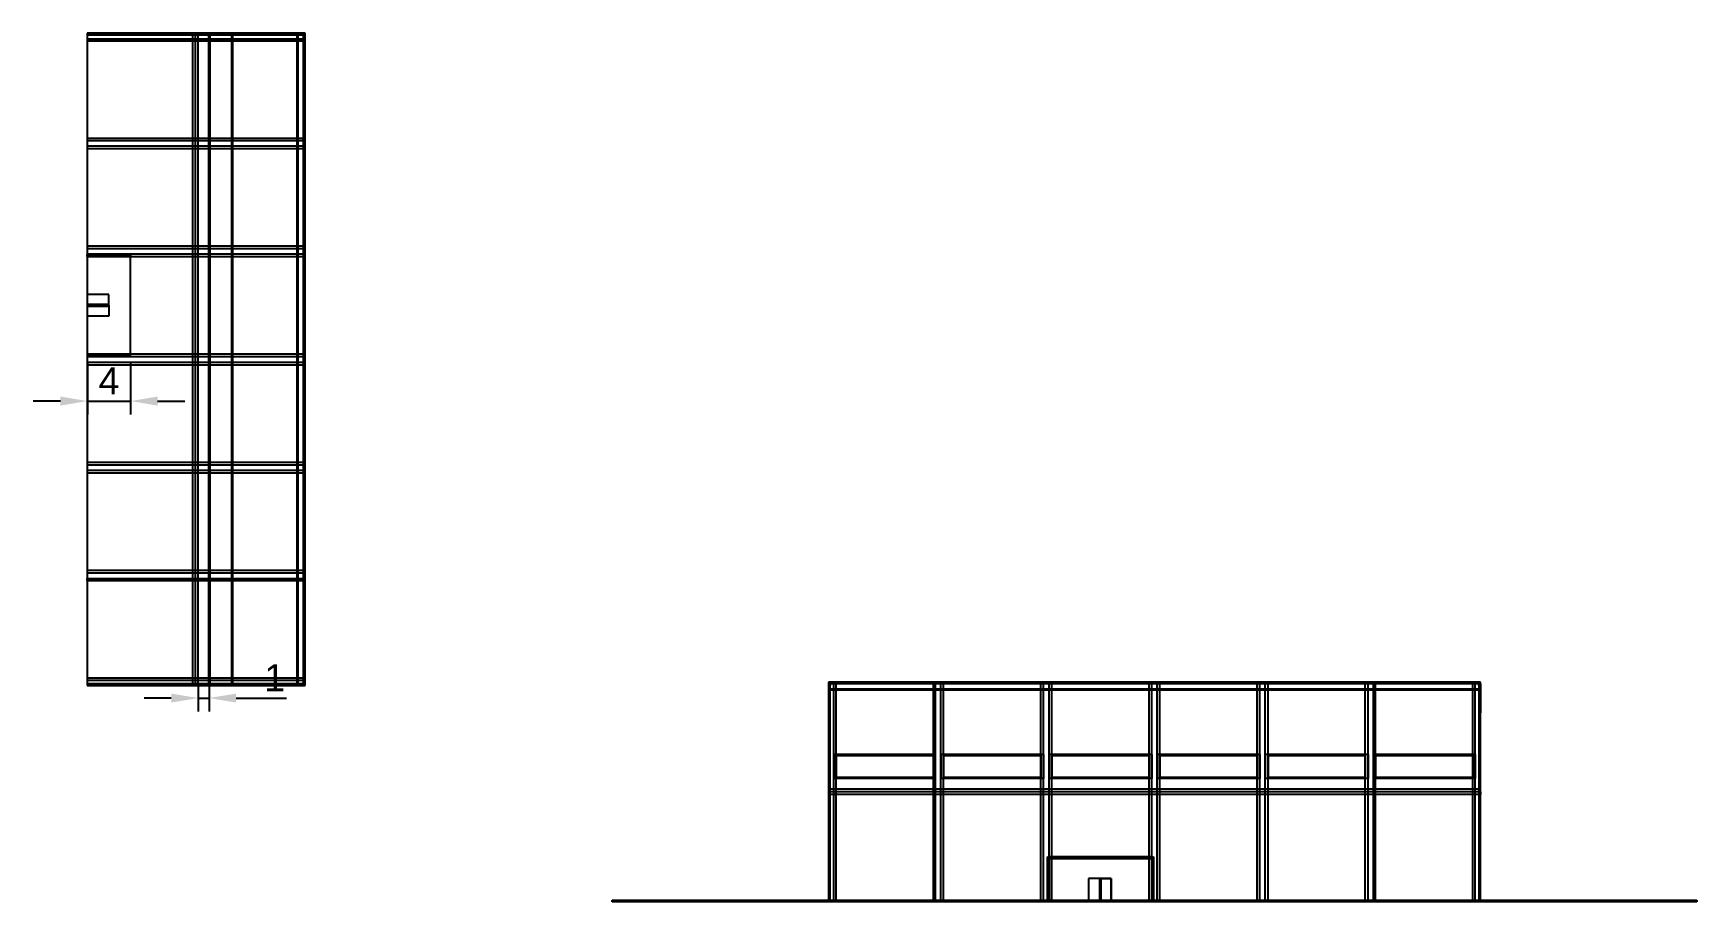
# Model space of a CAD drawing. Header units: millimetres. Extents: x 332 to 5606, y 276 to 1426.
# Drawn here: x 1906.2 to 2060.1, y 741.2 to 821.5 of the extents above; entities that cross this region are included whole.
import ezdxf

# ---------------------------------------------------------------- set-up
doc = ezdxf.new("R2010")
doc.units = ezdxf.units.MM
doc.styles.get("Standard").update_dxf_attribs({"font": 'arial.ttf'})
doc.dimstyles.new('ISO-25', dxfattribs={"dimtxt": 2.5, "dimasz": 2.5, "dimexe": 1.25, "dimexo": 0.625, "dimtad": 1, "dimtxsty": 'Standard', "dimcen": 2.5, "dimadec": 0, "dimazin": 0, "dimtfac": 1, "dimtmove": 0, "dimatfit": 3, "dimfxl": 1, "dimarcsym": 0})

# ---------------------------------------------------------------- blocks, each defined once
blk = doc.blocks.new('*D2')
at = {"color": 0, "lineweight": -2, "transparency": 16777216}
for p, q in [((1918.99, 760.06), (1916.49, 760.06)), ((1921.49, 761.3), (1921.49, 758.81)), ((1921.49, 760.06), (1922.49, 760.06)), ((1922.49, 761.3), (1922.49, 758.81)), ((1924.99, 760.06), (1929.66, 760.06))]:
    blk.add_line(p, q, dxfattribs=at)
at = {"color": 0, "transparency": 16777216}
for points in [[(1918.99, 760.47), (1918.99, 759.64), (1921.49, 760.06)], [(1924.99, 760.47), (1924.99, 759.64), (1922.49, 760.06)]]:
    blk.add_solid(points, dxfattribs=at)
at = {"layer": 'Defpoints', "color": 0, "transparency": 16777216}
for p in [(1921.49, 761.93), (1922.49, 761.93), (1922.49, 760.06)]:
    blk.add_point(p, dxfattribs=at)
at = {"color": 0, "transparency": 16777216, "insert": (1928.57, 761.94), "char_height": 2.5, "attachment_point": 5}
blk.add_mtext('1', dxfattribs=at)
blk = doc.blocks.new('*D11')
at = {"color": 0, "lineweight": -2, "transparency": 16777216}
for p, q in [((1911.24, 791.1), (1911.24, 786.27)), ((1915.24, 791.1), (1915.24, 786.27)), ((1908.74, 787.52), (1906.24, 787.52)), ((1911.24, 787.52), (1915.24, 787.52)), ((1917.74, 787.52), (1920.24, 787.52))]:
    blk.add_line(p, q, dxfattribs=at)
at = {"color": 0, "transparency": 16777216}
for points in [[(1908.74, 787.94), (1908.74, 787.1), (1911.24, 787.52)], [(1917.74, 787.94), (1917.74, 787.1), (1915.24, 787.52)]]:
    blk.add_solid(points, dxfattribs=at)
at = {"layer": 'Defpoints', "color": 0, "transparency": 16777216}
for p in [(1911.24, 791.73), (1915.24, 791.73), (1915.24, 787.52)]:
    blk.add_point(p, dxfattribs=at)
at = {"color": 0, "transparency": 16777216, "insert": (1913.24, 789.4), "char_height": 2.5, "attachment_point": 5}
blk.add_mtext('4', dxfattribs=at)

msp = doc.modelspace()

# ---------------------------------------------------------------- linework, layer by layer
for p, q in [((1911.236, 821.527), (1911.236, 761.227)), ((1931.236, 821.527), (1911.236, 821.527)), ((1911.236, 821.377), (1931.236, 821.377)), ((1911.236, 821.027), (1931.236, 821.027)), ((1911.236, 820.827), (1931.236, 820.827)), ((1920.986, 761.227), (1920.986, 821.527)), ((1921.236, 761.227), (1921.236, 821.527)), ((1921.486, 761.227), (1921.486, 821.527)), ((1930.636, 761.227), (1930.636, 821.527)), ((1930.736, 761.227), (1930.736, 821.527)), ((1931.086, 821.377), (1931.086, 821.527)), ((1931.236, 821.377), (1931.086, 821.377)), ((1931.236, 761.227), (1931.236, 821.527)), ((1931.386, 821.527), (1931.236, 821.527)), ((1931.386, 761.227), (1931.386, 821.527)), ((1911.236, 811.827), (1931.236, 811.827)), ((1911.236, 811.627), (1931.236, 811.627)), ((1911.236, 811.127), (1931.236, 811.127)), ((1911.236, 810.877), (1931.236, 810.877)), ((1911.236, 801.877), (1931.236, 801.877)), ((1911.236, 801.627), (1931.236, 801.627)), ((1911.236, 801.127), (1931.236, 801.127)), ((1911.236, 800.877), (1931.236, 800.877)), ((1911.236, 800.877), (1911.236, 796.377)), ((1911.236, 791.877), (1931.236, 791.877)), ((1911.236, 791.627), (1931.236, 791.627)), ((1911.236, 791.127), (1931.236, 791.127)), ((1911.236, 790.877), (1931.236, 790.877)), ((1911.236, 781.877), (1931.236, 781.877)), ((1911.236, 781.627), (1931.236, 781.627)), ((1911.236, 781.127), (1931.236, 781.127)), ((1911.236, 780.877), (1931.236, 780.877)), ((1911.236, 780.877), (1911.236, 776.377)), ((1911.236, 771.877), (1931.236, 771.877)), ((1911.236, 771.627), (1931.236, 771.627)), ((1911.236, 770.927), (1911.236, 771.127)), ((1911.236, 771.127), (1931.236, 771.127)), ((1911.236, 770.927), (1931.236, 770.927)), ((1911.236, 761.927), (1931.236, 761.927)), ((1911.236, 761.727), (1931.236, 761.727)), ((1921.236, 761.377), (1911.236, 761.377)), ((1911.236, 761.227), (1931.236, 761.227)), ((1911.236, 761.227), (1921.236, 761.227)), ((1921.236, 761.227), (1920.986, 761.227)), ((1931.236, 761.377), (1921.236, 761.377)), ((1921.236, 761.227), (1921.486, 761.227)), ((1921.486, 761.227), (1922.486, 761.227)), ((1922.486, 761.227), (1922.586, 761.227)), ((1922.586, 761.227), (1924.586, 761.227)), ((1924.586, 761.227), (1924.686, 761.227)), ((1928.636, 761.227), (1928.536, 761.227)), ((1928.736, 761.227), (1928.636, 761.227)), ((1930.736, 761.227), (1928.736, 761.227)), ((1930.736, 761.227), (1930.636, 761.227)), ((1931.236, 761.227), (1930.736, 761.227)), ((1931.086, 761.227), (1931.086, 761.377)), ((1931.086, 761.377), (1931.236, 761.377)), ((1931.086, 761.227), (1931.086, 761.227)), ((1931.236, 761.227), (1931.386, 761.227)), ((2040.08, 761.527), (1979.78, 761.527)), ((1979.78, 761.527), (1979.78, 761.377)), ((2040.08, 761.377), (1979.78, 761.377)), ((1979.78, 761.377), (1979.78, 741.377)), ((1979.93, 761.227), (1979.78, 761.227)), ((2040.08, 760.877), (1979.78, 760.877)), ((2040.08, 760.777), (1979.78, 760.777)), ((1979.93, 741.377), (1979.93, 761.377)), ((1979.93, 761.377), (1979.93, 761.227)), ((1980.28, 741.377), (1980.28, 761.377)), ((1980.48, 741.377), (1980.48, 761.377)), ((1989.48, 741.377), (1989.48, 761.377)), ((1989.68, 741.377), (1989.68, 761.377)), ((1990.18, 741.377), (1990.18, 761.377)), ((1990.43, 741.377), (1990.43, 761.377)), ((1999.43, 741.377), (1999.43, 761.377)), ((1999.68, 741.377), (1999.68, 761.377)), ((2000.18, 741.377), (2000.18, 761.377)), ((2000.43, 741.377), (2000.43, 761.377)), ((2009.43, 741.377), (2009.43, 761.377)), ((2009.68, 741.377), (2009.68, 761.377)), ((2010.18, 741.377), (2010.18, 761.377)), ((2010.43, 741.377), (2010.43, 761.377)), ((2019.43, 741.377), (2019.43, 761.377)), ((2019.68, 741.377), (2019.68, 761.377)), ((2020.18, 741.377), (2020.18, 761.377)), ((2020.43, 741.377), (2020.43, 761.377)), ((2029.43, 741.377), (2029.43, 761.377)), ((2029.68, 741.377), (2029.68, 761.377)), ((2030.18, 741.377), (2030.18, 761.377)), ((2030.38, 741.377), (2030.38, 761.377)), ((2039.38, 741.377), (2039.38, 761.377)), ((2039.58, 741.377), (2039.58, 761.377)), ((2039.93, 761.227), (2039.93, 761.377)), ((2039.93, 761.377), (2039.93, 751.377)), ((2040.08, 761.227), (2039.93, 761.227)), ((2040.08, 761.377), (2040.08, 761.527)), ((2040.08, 741.377), (2040.08, 761.377)), ((2040.08, 761.377), (2040.08, 760.877)), ((2040.08, 761.227), (2040.08, 761.227)), ((2040.08, 760.877), (2040.08, 758.877)), ((2040.08, 760.877), (2040.08, 760.777)), ((2040.08, 758.877), (2040.08, 758.777)), ((2040.08, 758.777), (2040.08, 758.677)), ((2040.08, 754.727), (2040.08, 754.827)), ((2040.08, 752.727), (2040.08, 754.727)), ((2040.08, 752.627), (2040.08, 752.727)), ((2040.08, 751.627), (2040.08, 752.627)), ((2040.08, 751.627), (1979.78, 751.627)), ((2040.08, 751.377), (1979.78, 751.377)), ((2040.08, 751.127), (1979.78, 751.127)), ((2039.93, 751.377), (2039.93, 741.377)), ((2040.08, 751.377), (2040.08, 751.627)), ((2040.08, 741.377), (2040.08, 751.377)), ((2040.08, 751.377), (2040.08, 751.127)), ((1979.78, 741.377), (2040.08, 741.377)), ((2000.43, 741.377), (2004.93, 741.377)), ((2020.43, 741.377), (2024.93, 741.377)), ((2030.38, 741.377), (2030.18, 741.377))]:
    msp.add_line(p, q)
at = {"color": 5}
for p, q in [((1922.486, 761.227), (1922.486, 821.527)), ((1922.586, 761.227), (1922.586, 821.527)), ((1924.586, 761.227), (1924.586, 821.527)), ((1924.686, 761.227), (1924.686, 821.527)), ((1980.48, 754.827), (1980.28, 754.827)), ((1980.28, 754.827), (1980.28, 752.627)), ((1980.48, 752.727), (1980.48, 754.827)), ((1989.68, 754.827), (1980.48, 754.827)), ((1980.48, 754.727), (1980.48, 752.727)), ((1989.48, 754.727), (1980.48, 754.727)), ((1989.48, 754.827), (1989.48, 754.727)), ((1989.48, 752.727), (1989.48, 754.727)), ((1989.48, 754.727), (1989.48, 752.627)), ((1989.68, 752.627), (1989.68, 754.827)), ((1999.68, 754.827), (1990.18, 754.827)), ((1990.18, 754.827), (1990.18, 752.627)), ((1990.43, 754.827), (1990.43, 752.627)), ((1990.43, 754.727), (1990.43, 752.727)), ((1999.43, 754.727), (1990.43, 754.727)), ((1999.43, 754.827), (1999.43, 752.627)), ((1999.43, 752.727), (1999.43, 754.727)), ((1999.68, 754.827), (1999.68, 752.627)), ((2009.68, 754.827), (2000.18, 754.827)), ((2000.18, 754.827), (2000.18, 752.627)), ((2000.43, 754.827), (2000.43, 752.627)), ((2000.43, 754.727), (2000.43, 752.727)), ((2009.43, 754.727), (2000.43, 754.727)), ((2009.43, 754.827), (2009.43, 752.627)), ((2009.43, 752.727), (2009.43, 754.727)), ((2009.68, 754.827), (2009.68, 752.627)), ((2019.68, 754.827), (2010.18, 754.827)), ((2010.18, 754.827), (2010.18, 752.627)), ((2010.43, 754.827), (2010.43, 752.627)), ((2010.43, 754.727), (2010.43, 752.727)), ((2019.43, 754.727), (2010.43, 754.727)), ((2019.43, 754.827), (2019.43, 752.627)), ((2019.43, 752.727), (2019.43, 754.727)), ((2019.68, 754.827), (2019.68, 752.627)), ((2029.68, 754.827), (2020.18, 754.827)), ((2020.18, 754.827), (2020.18, 752.627)), ((2020.43, 754.827), (2020.43, 752.627)), ((2020.43, 754.727), (2020.43, 752.727)), ((2029.43, 754.727), (2020.43, 754.727)), ((2029.43, 754.827), (2029.43, 752.627)), ((2029.43, 752.727), (2029.43, 754.727)), ((2029.68, 754.827), (2029.68, 752.627)), ((2039.58, 754.827), (2030.18, 754.827)), ((2030.18, 754.827), (2030.18, 752.627)), ((2030.38, 754.827), (2030.38, 752.627)), ((2030.38, 754.727), (2030.38, 752.727)), ((2039.38, 754.727), (2030.38, 754.727)), ((2039.38, 754.827), (2039.48, 754.827)), ((2039.38, 754.827), (2039.38, 752.627)), ((2039.38, 752.727), (2039.38, 754.727)), ((2039.58, 754.827), (2039.58, 752.627)), ((1980.48, 752.627), (1980.28, 752.627)), ((1980.48, 752.727), (1989.48, 752.727)), ((1980.48, 752.627), (1980.48, 752.727)), ((1989.48, 752.727), (1980.48, 752.727)), ((1989.68, 752.627), (1980.48, 752.627)), ((1989.48, 752.627), (1989.68, 752.627)), ((1999.68, 752.627), (1990.18, 752.627)), ((1990.43, 752.727), (1999.43, 752.727)), ((1999.43, 752.727), (1990.43, 752.727)), ((2009.68, 752.627), (2000.18, 752.627)), ((2000.43, 752.727), (2009.43, 752.727)), ((2009.43, 752.727), (2000.43, 752.727)), ((2019.68, 752.627), (2010.18, 752.627)), ((2010.43, 752.727), (2019.43, 752.727)), ((2019.43, 752.727), (2010.43, 752.727)), ((2029.68, 752.627), (2020.18, 752.627)), ((2020.43, 752.727), (2029.43, 752.727)), ((2029.43, 752.727), (2020.43, 752.727)), ((2039.58, 752.627), (2030.18, 752.627)), ((2030.38, 752.727), (2039.38, 752.727)), ((2039.38, 752.727), (2030.38, 752.727)), ((2039.48, 752.627), (2039.38, 752.627))]:
    msp.add_line(p, q, dxfattribs=at)
at = {"color": 1}
for p, q in [((1911.236, 800.877), (1911.236, 801.027)), ((1911.236, 801.027), (1915.236, 801.027)), ((1915.236, 800.877), (1911.236, 800.877)), ((1911.236, 800.877), (1911.236, 796.452)), ((1915.236, 801.027), (1915.236, 800.877)), ((1915.236, 791.877), (1915.236, 800.877)), ((1913.236, 796.452), (1911.236, 796.452)), ((1911.236, 796.452), (1911.236, 796.302)), ((1911.236, 796.377), (1911.236, 791.877)), ((1911.236, 796.302), (1913.236, 796.302)), ((1913.236, 796.377), (1913.236, 796.452)), ((1911.236, 791.877), (1915.236, 791.877)), ((1911.236, 791.877), (1911.236, 791.727)), ((1911.236, 791.727), (1915.236, 791.727)), ((1915.236, 791.727), (1915.236, 791.877)), ((2000.28, 745.377), (2000.43, 745.377)), ((2009.43, 745.377), (2000.43, 745.377)), ((2009.58, 745.377), (2009.43, 745.377)), ((2004.93, 743.377), (2004.855, 743.377)), ((2004.855, 743.377), (2004.855, 741.377)), ((2005.005, 741.377), (2005.005, 743.377)), ((2000.43, 741.377), (2000.28, 741.377)), ((2000.43, 741.377), (2004.855, 741.377)), ((2004.855, 741.377), (2005.005, 741.377)), ((2004.93, 741.377), (2009.43, 741.377)), ((2009.43, 741.377), (2009.58, 741.377))]:
    msp.add_line(p, q, dxfattribs=at)
at = {"color": 240, "true_color": 0xed1f24}
for p, q in [((1913.236, 797.377), (1911.236, 797.377)), ((1913.236, 796.377), (1913.236, 797.377)), ((1913.236, 795.377), (1911.236, 795.377)), ((1913.236, 796.377), (1913.236, 795.377)), ((2004.93, 743.377), (2003.93, 743.377)), ((2004.93, 743.377), (2005.93, 743.377)), ((2005.93, 743.377), (2005.93, 741.377))]:
    msp.add_line(p, q, dxfattribs=at)
at = {"color": 3}
for p, q in [((2000.03, 741.377), (2000.03, 745.377)), ((2000.03, 745.377), (2009.83, 745.377)), ((2000.03, 745.377), (2000.03, 745.227)), ((2000.03, 745.227), (2009.83, 745.227)), ((2000.18, 745.377), (2000.18, 741.377)), ((2009.58, 745.377), (2000.28, 745.377)), ((2009.68, 741.377), (2009.68, 745.377)), ((2009.68, 745.377), (2009.68, 745.227)), ((2009.83, 745.377), (2009.83, 741.377)), ((2004.855, 743.377), (2003.825, 743.377)), ((2003.825, 743.377), (2003.825, 741.377)), ((2005.005, 743.377), (2004.855, 743.377)), ((2004.855, 743.377), (2004.855, 741.377)), ((2004.93, 743.377), (2004.855, 743.377)), ((2005.005, 743.377), (2004.93, 743.377)), ((2005.005, 741.377), (2005.005, 743.377)), ((2005.93, 743.377), (2005.005, 743.377)), ((2005.93, 741.377), (2005.93, 743.377)), ((1959.78, 741.227), (1959.78, 741.377)), ((1959.78, 741.377), (1979.78, 741.377)), ((1979.78, 741.227), (1959.78, 741.227)), ((1979.78, 741.377), (2040.08, 741.377)), ((2060.08, 741.227), (1979.78, 741.227)), ((2000.18, 741.377), (2000.03, 741.377)), ((2000.28, 741.377), (2003.825, 741.377)), ((2003.825, 741.377), (2004.855, 741.377)), ((2004.855, 741.377), (2004.93, 741.377)), ((2004.93, 741.377), (2005.005, 741.377)), ((2004.93, 741.377), (2005.93, 741.377)), ((2004.93, 741.377), (2009.58, 741.377)), ((2009.83, 741.377), (2009.68, 741.377)), ((2040.08, 741.377), (2050.08, 741.377)), ((2050.08, 741.377), (2060.08, 741.377)), ((2060.08, 741.377), (2060.08, 741.227))]:
    msp.add_line(p, q, dxfattribs=at)

# ---------------------------------------------------------------- dimensions: what is measured, and where the dimension line sits
at = {"color": 1}
dim = msp.add_linear_dim(base=(1915.236, 787.521), p1=(1911.236, 791.727), p2=(1915.236, 791.727), dimstyle='ISO-25', dxfattribs=at)
dim.commit()
dim.dimension.update_dxf_attribs({"geometry": '*D11', "text_midpoint": (1913.236, 789.396)})
at = {"color": 7, "true_color": 0xffffff}
dim = msp.add_linear_dim(base=(1922.486, 760.057), p1=(1921.486, 761.927), p2=(1922.486, 761.927), dimstyle='ISO-25', dxfattribs=at)
dim.commit()
dim.dimension.update_dxf_attribs({"geometry": '*D2', "text_midpoint": (1928.572, 761.937)})

doc.saveas('drawing.dxf')
